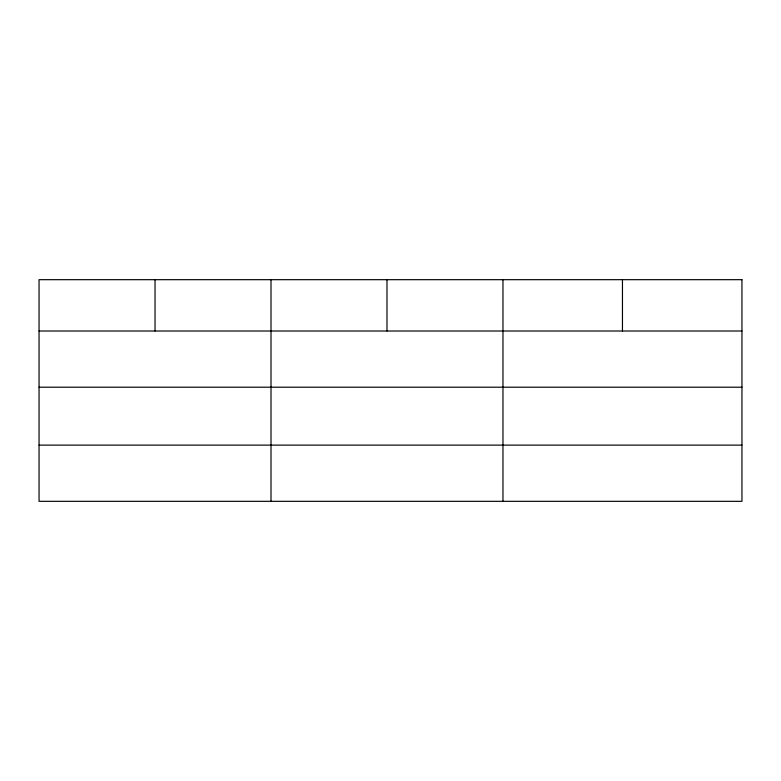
<?xml version="1.0" encoding="UTF-8"?>
<svg xmlns="http://www.w3.org/2000/svg" width="781" height="781" viewBox="0 0 781 781"><rect width="100%" height="100%" fill="white"/><g stroke="black" fill="none" stroke-linecap="round" stroke-linejoin="round"><path stroke-width="1.17" d="M39.05 331.007L741.95 331.007M39.05 387.21L741.95 387.21M39.05 445.121L741.95 445.121M622.457 279.676L622.457 331.007M502.964 279.676L502.964 501.324M386.985 279.676L386.985 331.007M271.007 279.676L271.007 501.324M155.029 279.676L155.029 331.007M741.95 279.676L39.05 279.676L39.05 501.324L741.95 501.324L741.95 279.676"/></g></svg>
